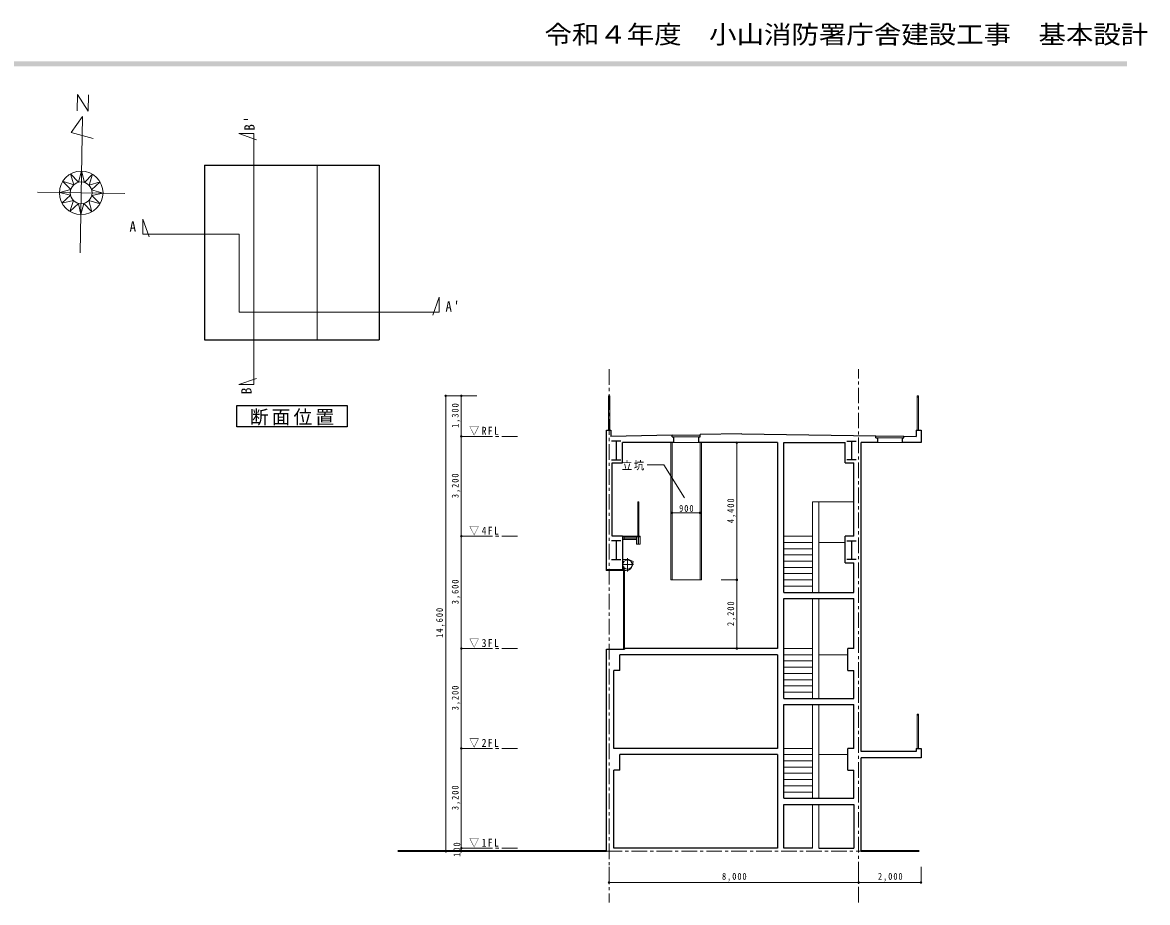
# Model space of a CAD drawing. Units: millimetres at full size. Extents: x -38230 to 40344, y -28542 to 27899.
# Drawn here: x 4280 to 40344, y -307 to 27899 of the extents above; entities that cross this region are included whole.
import ezdxf
from ezdxf.enums import TextEntityAlignment as Align

# ---------------------------------------------------------------- set-up
doc = ezdxf.new("R2010")
doc.units = ezdxf.units.MM
doc.header["$LTSCALE"] = 100
doc.header["$PDMODE"] = 32
doc.header["$PDSIZE"] = 50
doc.linetypes.add('CHAIN1', pattern=[8, 5, -1, 1, -1])
doc.linetypes.add('DASHED1', pattern=[1.8, 1.2, -0.6])
for name, color, linetype, lineweight in [('1-1_極細線', 4, 'Continuous', 9), ('1-2_細線', 7, 'Continuous', 18), ('1-3_中線', 3, 'Continuous', 25), ('1-4_太線', 2, 'Continuous', 35), ('1-5_極太線', 4, 'Continuous', 9), ('1-8_ﾊｯﾁﾝｸﾞ', 4, 'Continuous', 9), ('1-A_中芯線', 4, 'CHAIN1', 9), ('1-D_文字', 7, 'Continuous', 18), ('1-E_寸法', 4, 'Continuous', 9)]:
    doc.layers.add(name, color=color, linetype=linetype, lineweight=lineweight)
doc.layers.add('F-D', color=150, linetype='Continuous')
doc.styles.add('ＭＳ ゴシック', font='')
doc.styles.get('ＭＳ ゴシック').set_extended_font_data('MS Gothic')

# ---------------------------------------------------------------- blocks, each defined once
blk = doc.blocks.new('Ctyan')
at = {"layer": '1-1_極細線'}
for p, q in [((-32.9, 50), (-32.9, -50)), ((-32.9, 50), (17.1, 50)), ((-29.7, 46.8), (-29.7, -46.8)), ((-29.7, 46.8), (13.9, 46.8)), ((13.9, 30), (13.9, 46.8)), ((13.9, 30), (17.1, 30)), ((17.1, 30), (17.1, 50)), ((-29.7, -46.8), (13.9, -46.8)), ((13.9, -30), (13.9, -46.8)), ((13.9, -30), (17.1, -30))]:
    blk.add_line(p, q, dxfattribs=at)
blk.add_lwpolyline([(-32.9, -50), (17.1, -50), (17.1, -30)], dxfattribs=at)

msp = doc.modelspace()

# ---------------------------------------------------------------- linework, layer by layer
at = {"layer": '1-1_極細線'}
for p, q in [((13725.2, 23326.7), (13725.2, 17726.7)), ((25103.9, 14673.5), (26003.9, 14673.5)), ((25953.9, 14623.5), (25153.9, 14623.5)), ((25153.9, 14434.3), (25953.9, 14434.3)), ((31633.6, 14640.1), (32533.6, 14640.1)), ((32483.6, 14590.1), (31683.6, 14590.1)), ((31683.6, 14434.3), (32483.6, 14434.3)), ((29608.6, 9634.3), (29608.6, 12534.3)), ((30926.1, 12534.3), (29608.6, 12534.3)), ((29808.6, 9634.3), (29808.6, 12534.3)), ((24083.6, 11434.3), (23513.6, 11434.3)), ((23513.6, 11424.3), (24083.6, 11424.3)), ((23563.6, 11424.3), (23563.6, 11324.3)), ((23563.6, 11404.3), (23958.6, 11404.3)), ((23563.6, 11344.3), (23958.6, 11344.3)), ((23563.6, 11324.3), (23958.6, 11324.3)), ((23958.6, 11416.3), (24018.6, 11416.3)), ((24018.6, 11182.3), (23958.6, 11182.3)), ((24018.6, 11416.3), (24018.6, 11182.3)), ((24023.6, 11416.3), (24083.6, 11416.3)), ((24023.6, 11416.3), (24023.6, 11182.3)), ((24083.6, 11182.3), (24023.6, 11182.3)), ((24083.6, 11424.3), (24083.6, 11434.3)), ((24083.6, 11424.3), (24083.6, 11174.3)), ((28683.6, 11434.3), (29608.6, 11434.3)), ((28683.6, 11234.3), (29608.6, 11234.3)), ((29808.6, 11234.3), (30653.6, 11234.3)), ((24083.6, 11174.3), (23958.6, 11174.3)), ((28683.6, 11034.3), (29608.6, 11034.3)), ((28683.6, 10834.3), (29608.6, 10834.3)), ((28683.6, 10634.3), (29608.6, 10634.3)), ((28683.6, 10434.3), (29608.6, 10434.3)), ((28683.6, 10234.3), (29608.6, 10234.3)), ((28683.6, 10034.3), (29608.6, 10034.3)), ((28683.6, 9834.3), (29608.6, 9834.3)), ((29608.6, 6234.3), (29608.6, 9434.3)), ((29808.6, 6234.3), (29808.6, 9434.3)), ((28683.6, 7834.3), (29608.6, 7834.3)), ((28683.6, 7634.3), (29608.6, 7634.3)), ((29808.6, 7634.3), (30733.6, 7634.3)), ((28683.6, 7434.3), (29608.6, 7434.3)), ((28683.6, 7234.3), (29608.6, 7234.3)), ((28683.6, 7034.3), (29608.6, 7034.3)), ((28683.6, 6834.3), (29608.6, 6834.3)), ((28683.6, 6634.3), (29608.6, 6634.3)), ((28683.6, 6434.3), (29608.6, 6434.3)), ((29608.6, 6034.3), (29608.6, 3034.3)), ((29808.6, 6034.3), (29808.6, 3034.3)), ((28683.6, 4634.3), (29608.6, 4634.3)), ((28683.6, 4434.3), (29608.6, 4434.3)), ((29808.6, 4434.3), (30733.6, 4434.3)), ((28683.6, 4234.3), (29608.6, 4234.3)), ((28683.6, 4034.3), (29608.6, 4034.3)), ((28683.6, 3834.3), (29608.6, 3834.3)), ((28683.6, 3634.3), (29608.6, 3634.3)), ((28683.6, 3434.3), (29608.6, 3434.3)), ((28683.6, 3234.3), (29608.6, 3234.3)), ((29608.6, 2834.3), (29608.6, 1434.3)), ((29808.6, 2834.3), (29808.6, 1434.3))]:
    msp.add_line(p, q, dxfattribs=at)
msp.add_lwpolyline([(23958.6, 11174.3), (23958.6, 11424.3), (24083.6, 11424.3)], dxfattribs=at)
at = {"layer": '1-2_細線', "lineweight": 13}
for p, q in [((6542, 24183.1), (5845.2, 24370.2)), ((4761.7, 22463.9), (7561.3, 22415))]:
    msp.add_line(p, q, dxfattribs=at)
at = {"layer": '1-2_細線'}
for p, q in [((11697.2, 16294.5), (11697.2, 24337.6)), ((17636.3, 19094.4), (17438.5, 18523.6)), ((17636.3, 18613), (17636.3, 19094.4)), ((11215.7, 16294.5), (11786.5, 16492.3)), ((11697.2, 16294.5), (11215.7, 16294.5)), ((23063.6, 14834.3), (23063.6, 15934.3)), ((23103.6, 15934.3), (23063.6, 15934.3)), ((23103.6, 15894.3), (23063.6, 15894.3)), ((23103.6, 14834.3), (23103.6, 15934.3)), ((32963.6, 14834.3), (32963.6, 15934.3)), ((33003.6, 15894.3), (32963.6, 15894.3)), ((25103.9, 14434.3), (25103.9, 10034.3)), ((26003.9, 14434.3), (26003.9, 10034.3)), ((26043.9, 14434.3), (26043.9, 10034.3)), ((24001.1, 11434.3), (24001.1, 12534.3)), ((24041.1, 12534.3), (24001.1, 12534.3)), ((24041.1, 12494.3), (24001.1, 12494.3)), ((24041.1, 11434.3), (24041.1, 12534.3)), ((22992.6, 10364.3), (23513.6, 10364.3)), ((23513.6, 10364.3), (23513.6, 10334.3)), ((32963.6, 4634.3), (32963.6, 5734.3)), ((33003.6, 5694.3), (32963.6, 5694.3))]:
    msp.add_line(p, q, dxfattribs=at)
at = {"layer": '1-2_細線', "lineweight": 13}
for points in [[(6391.5, 25585.9), (6382.3, 25061), (6041.5, 25592), (6032.3, 25067.1)], [(6127.9, 20514.7), (6204.3, 24889.1), (5845.2, 24370.2)]]:
    msp.add_lwpolyline(points, dxfattribs=at)
at = {"layer": '1-2_細線'}
for points in [[(11697.2, 24337.6), (11215.7, 24337.6), (11786.5, 24139.8)], [(8141.2, 21115.7), (8141.2, 21597.1), (8339, 21026.3)], [(8141.2, 21115.7), (11220.4, 21115.7), (11220.4, 18613), (17636.3, 18613)], [(33003.6, 14834.3), (33003.6, 15934.3), (32963.6, 15934.3)], [(25063.9, 14434.3), (25063.9, 10034.3), (26043.9, 10034.3)], [(22992.6, 10364.3), (22992.6, 10334.3), (23513.6, 10334.3)], [(33003.6, 4634.3), (33003.6, 5734.3), (32963.6, 5734.3)]]:
    msp.add_lwpolyline(points, dxfattribs=at)
at = {"layer": '1-2_細線', "lineweight": 13}
msp.add_lwpolyline([(6076.8, 22779), (6170.1, 23143.2), (6263.3, 22774.3), (6523.1, 23038.8), (6414.1, 22681.7), (6769, 22787.1), (6497.2, 22538.5), (6861.4, 22427.2), (6501.8, 22357.4), (6766.9, 22088), (6407.8, 22190.7), (6500.9, 21827.2), (6246.2, 22099.8), (6149.5, 21746.8), (6070.4, 22101.5), (5802, 21838.8), (5910.6, 22195.4), (5544.7, 22108.5), (5818.6, 22369.3), (5461.6, 22451.6), (5829.5, 22550.2), (5567, 22809), (5921.5, 22694.2), (5822.1, 23051.7)], close=True, dxfattribs=at)
for radius in [700, 350]:
    msp.add_circle((6161.5, 22439.4), radius, dxfattribs=at)
at = {"layer": '1-3_中線'}
for p, q in [((10115.5, 23326.7), (15715.5, 23326.7)), ((10115.5, 23326.7), (10115.5, 17726.7)), ((15715.5, 23326.7), (15715.5, 17726.7)), ((10115.5, 17726.7), (15715.5, 17726.7)), ((23002.6, 14834.3), (23143.6, 14834.3)), ((23002.6, 10364.3), (23002.6, 14834.3)), ((23143.6, 14834.3), (23143.6, 14634.3)), ((32923.6, 14834.3), (33083.6, 14834.3)), ((32923.6, 14834.3), (32923.6, 14634.3)), ((33083.6, 14834.3), (33083.6, 14434.3)), ((25103.9, 14673.5), (23143.6, 14634.3)), ((23463.6, 14484.3), (23163.6, 14484.3)), ((23313.6, 14484.3), (23313.6, 13884.3)), ((25153.9, 14434.3), (23513.6, 14434.3)), ((23513.6, 13784.3), (23513.6, 14434.3)), ((25103.9, 14623.5), (25103.9, 14673.5)), ((25103.9, 14623.5), (25153.9, 14623.5)), ((25153.9, 14623.5), (25153.9, 14434.3)), ((25953.9, 14623.5), (26003.9, 14623.5)), ((25953.9, 14623.5), (25953.9, 14434.3)), ((28483.6, 14434.3), (25953.9, 14434.3)), ((27335, 14718.1), (26003.9, 14691.5)), ((26003.9, 14623.5), (26003.9, 14691.5)), ((27335, 14718.1), (31633.6, 14653.6)), ((28483.6, 14434.3), (28483.6, 7834.3)), ((28683.6, 9634.3), (28683.6, 14434.3)), ((28683.6, 14434.3), (30653.6, 14434.3)), ((30653.6, 13784.3), (30653.6, 14434.3)), ((30703.6, 14484.3), (31003.6, 14484.3)), ((30853.6, 14484.3), (30853.6, 13884.3)), ((31683.6, 14434.3), (31164.6, 14434.3)), ((31164.6, 4534.3), (31164.6, 14434.3)), ((31633.6, 14590.1), (31633.6, 14653.6)), ((31633.6, 14590.1), (31683.6, 14590.1)), ((31683.6, 14590.1), (31683.6, 14434.3)), ((32483.6, 14590.1), (32533.6, 14590.1)), ((32483.6, 14590.1), (32483.6, 14434.3)), ((33083.6, 14434.3), (32483.6, 14434.3)), ((32533.6, 14590.1), (32533.6, 14640.1)), ((32533.6, 14640.1), (32923.6, 14634.3)), ((23163.6, 13884.3), (23463.6, 13884.3)), ((30653.6, 13784.3), (30926.1, 13784.3)), ((31003.6, 13884.3), (30703.6, 13884.3)), ((30926.1, 11434.3), (30926.1, 13784.3)), ((23463.6, 11284.3), (23163.6, 11284.3)), ((23513.6, 11434.3), (23183.6, 11434.3)), ((23313.6, 11284.3), (23313.6, 10684.3)), ((23513.6, 11434.3), (23513.6, 10364.3)), ((30926.1, 11434.3), (30653.6, 11434.3)), ((30653.6, 10584.3), (30653.6, 11434.3)), ((30703.6, 11284.3), (31003.6, 11284.3)), ((30853.6, 11284.3), (30853.6, 10684.3)), ((23163.6, 10684.3), (23463.6, 10684.3)), ((23513.6, 10734.3), (23513.6, 10364.3)), ((30653.6, 10584.3), (30926.1, 10584.3)), ((31003.6, 10684.3), (30703.6, 10684.3)), ((30926.1, 9634.3), (30926.1, 10584.3)), ((28683.6, 9634.3), (30926.1, 9634.3)), ((28683.6, 6234.3), (28683.6, 9434.3)), ((28683.6, 9434.3), (30926.1, 9434.3)), ((30926.1, 7834.3), (30926.1, 9434.3)), ((23002.6, 1334.3), (23002.6, 7814.3)), ((23002.6, 7814.3), (23581.1, 7814.3)), ((28483.6, 7634.3), (23433.6, 7634.3)), ((23433.6, 7134.3), (23433.6, 7634.3)), ((23581.1, 7834.3), (23581.1, 7814.3)), ((28483.6, 7834.3), (23581.1, 7834.3)), ((28483.6, 7634.3), (28483.6, 4634.3)), ((30926.1, 7834.3), (30733.6, 7834.3)), ((30733.6, 7134.3), (30733.6, 7834.3)), ((23241.1, 4634.3), (23241.1, 7134.3)), ((23433.6, 7134.3), (23241.1, 7134.3)), ((30733.6, 7134.3), (30926.1, 7134.3)), ((30926.1, 6234.3), (30926.1, 7134.3)), ((28683.6, 6234.3), (30926.1, 6234.3)), ((28683.6, 3034.3), (28683.6, 6034.3)), ((28683.6, 6034.3), (30926.1, 6034.3)), ((30926.1, 4634.3), (30926.1, 6034.3)), ((28483.6, 4634.3), (23241.1, 4634.3)), ((28483.6, 4434.3), (23433.6, 4434.3)), ((23433.6, 3934.3), (23433.6, 4434.3)), ((28483.6, 4434.3), (28483.6, 1434.3)), ((30926.1, 4634.3), (30733.6, 4634.3)), ((30733.6, 3934.3), (30733.6, 4634.3)), ((32923.6, 4534.3), (31164.6, 4534.3)), ((33083.6, 4334.3), (31164.6, 4334.3)), ((31164.6, 1334.3), (31164.6, 4334.3)), ((32923.6, 4634.3), (32923.6, 4534.3)), ((32923.6, 4634.3), (33083.6, 4634.3)), ((33083.6, 4634.3), (33083.6, 4334.3)), ((23241.1, 1434.3), (23241.1, 3934.3)), ((23433.6, 3934.3), (23241.1, 3934.3)), ((30733.6, 3934.3), (30926.1, 3934.3)), ((30926.1, 3034.3), (30926.1, 3934.3)), ((28683.6, 3034.3), (30926.1, 3034.3)), ((28683.6, 1434.3), (28683.6, 2834.3)), ((28683.6, 2834.3), (30926.1, 2834.3)), ((30926.1, 2834.3), (30926.1, 1434.3)), ((28483.6, 1434.3), (23241.1, 1434.3)), ((29608.6, 1434.3), (28683.6, 1434.3)), ((29808.6, 1434.3), (30926.1, 1434.3))]:
    msp.add_line(p, q, dxfattribs=at)
msp.add_lwpolyline([(11145.9, 15620.1), (14685.1, 15620.1), (14685.1, 14939.2), (11145.9, 14939.2)], close=True, dxfattribs=at)
msp.add_lwpolyline([(23183.6, 11434.3), (23183.6, 13784.3), (23513.6, 13784.3)], dxfattribs=at)
at = {"layer": '1-4_太線'}
for p, q in [((23002.6, 1334.3), (16314, 1334.3)), ((33020.7, 1334.3), (31164.6, 1334.3))]:
    msp.add_line(p, q, dxfattribs=at)
at = {"layer": '1-5_極太線'}
for p, q in [((23714.6, 10685.3), (23513.6, 10692.3)), ((23513.6, 10692.3), (23513.6, 10334.3)), ((23542.1, 10334.3), (23513.6, 10334.3)), ((23542.1, 10354.3), (23553.1, 10354.3)), ((23542.1, 10354.3), (23542.1, 7814.3)), ((23553.1, 10413.9), (23570.1, 10413.9)), ((23553.1, 10413.9), (23553.1, 10354.3)), ((23581.1, 10354.3), (23581.1, 7814.3)), ((23581.1, 10334.3), (23634.6, 10334.3))]:
    msp.add_line(p, q, dxfattribs=at)
for points in [[(23831.8, 10501), (23851.6, 10618.3), (23714.6, 10685.3)], [(23570.1, 10413.9), (23570.1, 10354.3), (23581.1, 10354.3)]]:
    msp.add_lwpolyline(points, dxfattribs=at)
msp.add_circle((23673.6, 10524.3), 147.5, dxfattribs=at)
msp.add_arc((23634.6, 10534.3), 200, 270, 350.42284, dxfattribs=at)
at = {"layer": '1-8_ﾊｯﾁﾝｸﾞ', "color": 7, "linetype": 'DASHED1', "lineweight": 18}
msp.add_line((23561.6, 10465.7), (23561.6, 7814.3), dxfattribs=at)
at = {"layer": '1-A_中芯線'}
for p, q in [((23083.6, 16784.5), (23083.6, -306.7)), ((31083.6, -306.7), (31083.6, 16784.5)), ((18845.9, 14634.3), (20204, 14634.3)), ((18845.9, 11434.3), (20204, 11434.3)), ((23503.6, 10524.3), (23863.4, 10524.3)), ((23673.6, 10728.6), (23673.6, 10300.6)), ((18845.9, 7834.3), (20204, 7834.3)), ((18845.9, 4634.3), (20204, 4634.3)), ((18845.9, 1434.3), (20204, 1434.3)), ((23002.6, 1334.3), (31164.6, 1334.3))]:
    msp.add_line(p, q, dxfattribs=at)
at = {"layer": '1-D_文字'}
msp.add_lwpolyline([(25499.6, 12658.5), (24835.2, 13717.8), (24305.5, 13717.8)], dxfattribs=at)
at = {"layer": '1-E_寸法'}
for p, q in [((17845.9, 1334.3), (17845.9, 15934.3)), ((17845.9, 15934.3), (18345.9, 15934.3)), ((18345.9, 15934.3), (18845.9, 15934.3)), ((18345.9, 14634.3), (18345.9, 15934.3)), ((18345.9, 11434.3), (18345.9, 14634.3)), ((18345.9, 14634.3), (18845.9, 14634.3)), ((27178.9, 14434.3), (26678.9, 14434.3)), ((27178.9, 10034.3), (27178.9, 14434.3)), ((25103.9, 12182.1), (26003.9, 12182.1)), ((18345.9, 11434.3), (18845.9, 11434.3)), ((18345.9, 7834.3), (18345.9, 11434.3)), ((27178.9, 10034.3), (26678.9, 10034.3)), ((27178.9, 7834.3), (27178.9, 10034.3)), ((18345.9, 7834.3), (18845.9, 7834.3)), ((18345.9, 4634.3), (18345.9, 7834.3)), ((27178.9, 7834.3), (26678.9, 7834.3)), ((18345.9, 4634.3), (18845.9, 4634.3)), ((18345.9, 1434.3), (18345.9, 4634.3)), ((17845.9, 1334.3), (18345.9, 1334.3)), ((18345.9, 1434.3), (18845.9, 1434.3)), ((18345.9, 1334.3), (18345.9, 1434.3)), ((18345.9, 1334.3), (18845.9, 1334.3)), ((23083.6, 334.3), (23083.6, 834.3)), ((23083.6, 334.3), (23083.6, 834.3)), ((31083.6, 334.3), (31083.6, 834.3)), ((31083.6, 334.3), (31083.6, 834.3)), ((33083.6, 334.3), (33083.6, 834.3)), ((23083.6, 334.3), (31083.6, 334.3)), ((31083.6, 334.3), (33083.6, 334.3))]:
    msp.add_line(p, q, dxfattribs=at)
at = {"layer": '1-E_寸法', "color": 2}
for p in [(17845.9, 15934.3), (18345.9, 15934.3), (18345.9, 14634.3), (27178.9, 14434.3), (25103.9, 12182.1), (26003.9, 12182.1), (18345.9, 11434.3), (27178.9, 10034.3), (18345.9, 7834.3), (27178.9, 7834.3), (18345.9, 4634.3), (18345.9, 1434.3), (17845.9, 1334.3), (18345.9, 1334.3), (23083.6, 334.3), (31083.6, 334.3), (33083.6, 334.3)]:
    msp.add_point(p, dxfattribs=at)
at = {"layer": 'F-D'}
msp.add_solid([(-38230.5, 26497.1), (-38230.5, 26657.1), (39682.4, 26497.1), (39682.4, 26657.1)], dxfattribs=at)

# ---------------------------------------------------------------- block references
at = {"layer": '1-1_極細線'}
msp.add_blockref('Ctyan', (23546.5, 11374.3), dxfattribs=at)

# ---------------------------------------------------------------- texts
at = {"layer": '1-D_文字', "color": 3, "style": 'ＭＳ ゴシック', "width": 0.95}
msp.add_text('A', height=329.9, dxfattribs=at).set_placement((7709.7, 21092.1), align=Align.BOTTOM_LEFT)
msp.add_text('B', height=329.9, rotation=90, dxfattribs=at).set_placement((11720.7, 15982.8), align=Align.BOTTOM_LEFT)
at = {"layer": '1-D_文字', "color": 3, "insert": (11720.7, 24436.9), "char_height": 329.9, "attachment_point": 7, "rotation": 90, "style": 'ＭＳ ゴシック'}
msp.add_mtext("\\T1.25;\\W0.9;B'", dxfattribs=at)
at = {"layer": '1-D_文字', "color": 3, "insert": (17841.5, 18635.3), "char_height": 329.9, "attachment_point": 7, "style": 'ＭＳ ゴシック'}
msp.add_mtext("\\T1.25;\\W0.9;A'", dxfattribs=at)
at = {"layer": '1-D_文字', "color": 2, "insert": (11565.5, 14979.7), "char_height": 439.9, "attachment_point": 7, "style": 'ＭＳ ゴシック'}
msp.add_mtext('\\T1.17;断面位置', dxfattribs=at)
at = {"layer": '1-D_文字', "char_height": 256.6, "attachment_point": 7, "style": 'ＭＳ ゴシック'}
for s, insert in [('\\T1.26;\\W0.9;▽RFL', (18600.5, 14660.4)), ('\\T1.15;\\W0.95;立坑', (23495.5, 13542.8)), ('\\T1.26;\\W0.9;▽4FL', (18600.5, 11460.4)), ('\\T1.26;\\W0.9;▽3FL', (18600.5, 7858.8)), ('\\T1.26;\\W0.9;▽2FL', (18600.5, 4658.8)), ('\\T1.26;\\W0.9;▽1FL', (18600.5, 1458.8))]:
    msp.add_mtext(s, dxfattribs=dict(at, insert=insert))
at = {"layer": '1-E_寸法', "color": 7, "char_height": 219.9, "attachment_point": 7, "rotation": 90, "style": 'ＭＳ ゴシック'}
for s, insert in [('\\T1.23;\\W0.85;1,300', (18315.9, 14904.3)), ('\\T1.23;\\W0.85;3,200', (18315.9, 12654.3)), ('\\T1.23;\\W0.85;4,400', (27148.9, 11854.3)), ('\\T1.23;\\W0.85;3,600', (18315.9, 9254.3)), ('\\T1.24;\\W0.85;14,600', (17815.9, 8176.8)), ('\\T1.23;\\W0.85;2,200', (27148.9, 8554.3)), ('\\T1.23;\\W0.85;3,200', (18315.9, 5854.3)), ('\\T1.23;\\W0.85;3,200', (18315.9, 2654.3)), ('\\T1.23;\\W0.85;100', (18315.9, 1159.3))]:
    msp.add_mtext(s, dxfattribs=dict(at, insert=insert))
at = {"layer": '1-E_寸法', "color": 7, "char_height": 219.9, "attachment_point": 7, "style": 'ＭＳ ゴシック'}
for s, insert in [('\\T1.23;\\W0.85;900', (25328.9, 12212.1)), ('\\T1.23;\\W0.85;8,000', (26703.6, 364.3)), ('\\T1.23;\\W0.85;2,000', (31703.6, 364.3))]:
    msp.add_mtext(s, dxfattribs=dict(at, insert=insert))
at = {"layer": 'F-D', "color": 3, "style": 'ＭＳ ゴシック', "width": 1.1}
msp.add_text('令和４年度\u3000小山消防署庁舎建設工事\u3000基本設計', height=586.5, dxfattribs=at).set_placement((21009.9, 27048.1), align=Align.BOTTOM_LEFT)

doc.saveas('drawing.dxf')
